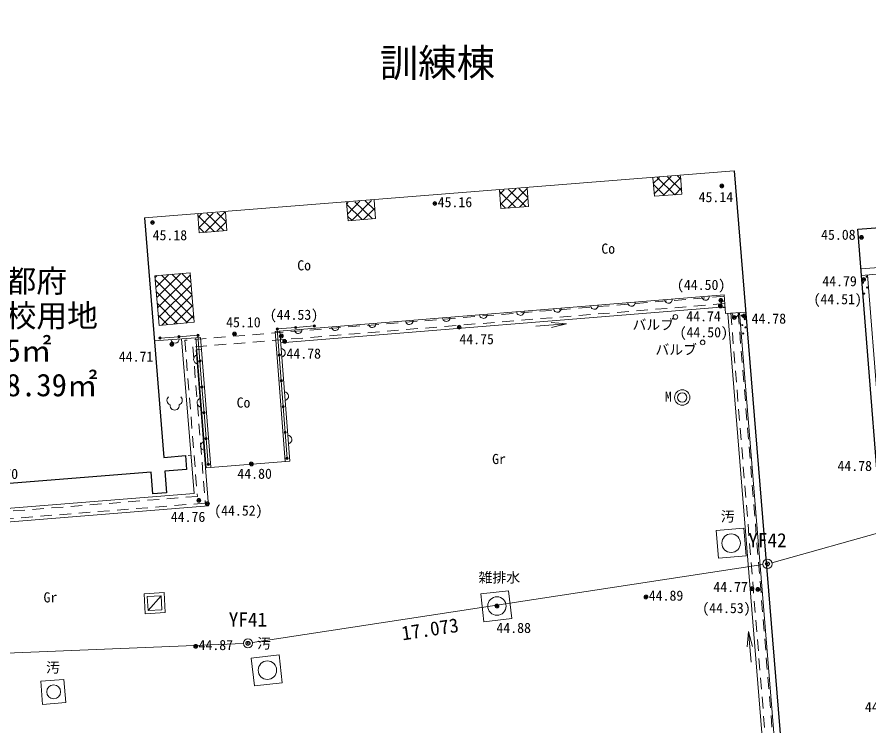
# Model space of a CAD drawing. Units: millimetres, scale not verified. Extents: x -29071210 to -28860960, y -117775216 to -117329466.
# Drawn here: x -28986217 to -28958542, y -117549819 to -117526803 of the extents above; entities that cross this region are included whole.
import ezdxf
from ezdxf.enums import TextEntityAlignment as Align

# ---------------------------------------------------------------- set-up
doc = ezdxf.new("R2010")
doc.units = ezdxf.units.MM
doc.header["$LTSCALE"] = 250
doc.header["$PDMODE"] = 32
doc.header["$PDSIZE"] = 125
doc.linetypes.add('USER4', pattern=[2.5, 1.5, -1])
doc.linetypes.add('USER8', pattern=[1, 0.5, -0.5])
for name, color, linetype, lineweight in [('S-SUV', 7, 'Continuous', 13), ('S-SUV-HTXT', 7, 'Continuous', 13), ('S-SUV-ROW', 7, 'Continuous', 15), ('S-SUV-SRVR', 3, 'Continuous', 13), ('S-SUV-STR', 1, 'Continuous', 25)]:
    doc.layers.add(name, color=color, linetype=linetype, lineweight=lineweight)
doc.layers.add('S-SUV-BMK', color=7, linetype='Continuous')
doc.styles.add('ＭＳ ゴシック', font='')
doc.styles.get('ＭＳ ゴシック').set_extended_font_data('MS Gothic')

# ---------------------------------------------------------------- blocks, each defined once
blk = doc.blocks.new('ﾌﾟﾛｯﾄﾏｰｸ-03_1')
at = {"color": 3, "linetype": 'Continuous', "lineweight": 25}
blk.add_circle((0, 0), 0.5, dxfattribs=at)
at = {"color": 3}
blk.add_point((0, 0), dxfattribs=at)
blk = doc.blocks.new('園庭')
at = {"color": 7, "linetype": 'Continuous', "lineweight": 13}
for centre, start, end in [((-0.4, 0.4), 131.4195, 251.1424), ((0.4, 0.4), 288.8576, 48.5806), ((0, -0.25), 172.1402, 7.8598)]:
    blk.add_arc(centre, 0.6, start, end, dxfattribs=at)
blk = doc.blocks.new('open_arrow')
at = {"color": 0, "linetype": 'Continuous', "lineweight": -2}
blk.add_lwpolyline([(7.5, 1.25), (0, 0), (7.5, -1.25)], dxfattribs=at)
blk = doc.blocks.new('ﾌﾟﾛｯﾄﾏｰｸ-03')
at = {"color": 7, "linetype": 'Continuous', "lineweight": 15}
blk.add_circle((0, 0), 0.5, dxfattribs=at)
at = {"color": 7}
blk.add_point((0, 0), dxfattribs=at)

msp = doc.modelspace()

# ---------------------------------------------------------------- hatches: boundary and pattern name
at = {"layer": 'S-SUV'}
h = msp.add_hatch(dxfattribs=at)
h.set_pattern_fill('USER', color=256, style=0, pattern_type=2)
h.set_pattern_definition([(45.53, (-28964854.3, -117532217.4), (-178.41, 175.13), []), (315.53, (-28964854.3, -117532217.4), (175.13, 178.41), [])])
h.paths.add_polyline_path([(-28964664.4, -117531953.9), (-28964616.6, -117532552), (-28965513.8, -117532623.6), (-28965561.5, -117532025.5)])
h = msp.add_hatch(dxfattribs=at)
h.set_pattern_fill('USER', color=256, style=0, pattern_type=2)
h.set_pattern_definition([(45.53, (-28969962.3, -117532683.6), (-178.41, 175.13), []), (315.53, (-28969962.3, -117532683.6), (175.13, 178.41), [])])
h.paths.add_polyline_path([(-28969649.9, -117532351.9), (-28969602.1, -117532950), (-28970499.3, -117533021.6), (-28970547, -117532423.5)])
h = msp.add_hatch(dxfattribs=at)
h.set_pattern_fill('USER', color=256, style=0, pattern_type=2)
h.set_pattern_definition([(45.53, (-28974984.5, -117533047.8), (-178.41, 175.13), []), (315.53, (-28974984.5, -117533047.8), (175.13, 178.41), [])])
h.paths.add_polyline_path([(-28974615.3, -117532748.4), (-28974567.5, -117533346.5), (-28975464.7, -117533418.1), (-28975512.4, -117532820)])
h = msp.add_hatch(dxfattribs=at)
h.set_pattern_fill('USER', color=256, style=0, pattern_type=2)
h.set_pattern_definition([(45.53, (-28979775.2, -117533453.3), (-178.41, 175.13), []), (315.53, (-28979775.2, -117533453.3), (175.13, 178.41), [])])
h.paths.add_polyline_path([(-28979448.6, -117533134.3), (-28979400.9, -117533732.4), (-28980298, -117533804), (-28980345.8, -117533205.9)])
h = msp.add_hatch(dxfattribs=at)
h.set_pattern_fill('USER', color=256, style=0, pattern_type=2)
h.set_pattern_definition([(45.002, (-28981057.1, -117535999.7), (-176.78, 176.77), []), (315.002, (-28981057.1, -117535999.7), (176.77, 176.78), [])])
h.paths.add_polyline_path([(-28981737.3, -117535203.3), (-28980597.9, -117535104), (-28980457.6, -117536713.6), (-28981596.9, -117536813)])

# ---------------------------------------------------------------- linework, layer by layer
for p, q in [((-28982081.6, -117533326.9), (-28962922.9, -117531797.1)), ((-28965561.5, -117532025.5), (-28965513.8, -117532623.6)), ((-28964616.6, -117532552), (-28964664.4, -117531953.9)), ((-28969602.1, -117532950), (-28969649.9, -117532351.9)), ((-28923581, -117532279.5), (-28958785.4, -117535188.9)), ((-28970547, -117532423.5), (-28970499.3, -117533021.6)), ((-28965513.8, -117532623.6), (-28964616.6, -117532552)), ((-28975512.4, -117532820), (-28975464.7, -117533418.1)), ((-28974567.5, -117533346.5), (-28974615.3, -117532748.4)), ((-28970499.3, -117533021.6), (-28969602.1, -117532950)), ((-28980345.8, -117533205.9), (-28980298, -117533804)), ((-28979400.9, -117533732.4), (-28979448.6, -117533134.3)), ((-28975464.7, -117533418.1), (-28974567.5, -117533346.5)), ((-28980298, -117533804), (-28979400.9, -117533732.4)), ((-28957077.2, -117534843.6), (-28958802.1, -117534978.1)), ((-28957514.7, -117548801.2), (-28958589.2, -117535172.7)), ((-28977834.4, -117537012), (-28963250, -117535824.2)), ((-28963205, -117536432), (-28963250, -117535824.2)), ((-28963223.5, -117536208.4), (-28977655.3, -117537383.7)), ((-28963205, -117536432), (-28962547.1, -117536380.7)), ((-28963130.2, -117536426.4), (-28961573.2, -117555498.1)), ((-28961134.8, -117556136.7), (-28962746.4, -117536396.5)), ((-28969361.4, -117536841.9), (-28968364.7, -117536760.8)), ((-28977509.4, -117541236.2), (-28977834.4, -117537012)), ((-28977765.4, -117536931.2), (-28977164.2, -117536882.2)), ((-28977700.8, -117537771.1), (-28977765.4, -117536931.2)), ((-28977684.9, -117536999.9), (-28977359.9, -117541224.7)), ((-28977164.2, -117536882.2), (-28976563, -117536833.2)), ((-28981758.5, -117537317.5), (-28980411.9, -117537214.9)), ((-28980956, -117537181.2), (-28981569, -117537227.9)), ((-28980343.1, -117537134.5), (-28980956, -117537181.2)), ((-28980869.2, -117537249.8), (-28980466.5, -117542272.6)), ((-28980411.9, -117537214.9), (-28980262.2, -117537204.4)), ((-28980411.9, -117537214.9), (-28980073.7, -117541433.5)), ((-28980275.8, -117537973.2), (-28980343.1, -117537134.5)), ((-28980262.2, -117537204.4), (-28979924.1, -117541421.5)), ((-28980232.3, -117537593.6), (-28980399.1, -117537607.2)), ((-28980399.1, -117537607.2), (-28979992.7, -117542676.4)), ((-28977636.2, -117538611), (-28977700.8, -117537771.1)), ((-28980208.6, -117538811.8), (-28980275.8, -117537973.2)), ((-28977571.5, -117539450.9), (-28977636.2, -117538611)), ((-28980141.4, -117539650.5), (-28980208.6, -117538811.8)), ((-28977506.9, -117540290.9), (-28977571.5, -117539450.9)), ((-28980074.1, -117540489.2), (-28980141.4, -117539650.5)), ((-28977442.3, -117541130.8), (-28977506.9, -117540290.9)), ((-28980006.9, -117541327.8), (-28980074.1, -117540489.2)), ((-28980073.7, -117541433.5), (-28977359.9, -117541224.7)), ((-28980466.5, -117542272.6), (-28991892.2, -117543180.6)), ((-28979992.7, -117542676.4), (-28992536.2, -117543673.1)), ((-28981440.7, -117545488.7), (-28982092.4, -117545524.7)), ((-28982092.4, -117545524.7), (-28982056.4, -117546176.4)), ((-28981535, -117545594.1), (-28981987, -117545619)), ((-28981987, -117545619), (-28981962.1, -117546071)), ((-28981962.1, -117546071), (-28981535, -117545594.1)), ((-28981510.1, -117546046.1), (-28981535, -117545594.1)), ((-28981404.7, -117546140.4), (-28981440.7, -117545488.7)), ((-28982056.4, -117546176.4), (-28981404.7, -117546140.4)), ((-28981962.1, -117546071), (-28981510.1, -117546046.1)), ((-28962371.7, -117547745), (-28962453.1, -117546748.3))]:
    msp.add_line(p, q, dxfattribs=at)
at = {"layer": 'S-SUV', "linetype": 'USER4'}
for p, q in [((-28963248.6, -117535869.3), (-28980765.1, -117537295.9)), ((-28963230.9, -117536108.6), (-28980506.8, -117537515.6)), ((-28963030.5, -117536418.6), (-28961467, -117555569.7)), ((-28962791.2, -117536400), (-28961208.3, -117555789.2)), ((-28980765.1, -117537295.9), (-28980358.8, -117542364.4)), ((-28980506.8, -117537515.6), (-28980100.4, -117542584.6)), ((-28980100.4, -117542584.6), (-28992644.4, -117543581.4))]:
    msp.add_line(p, q, dxfattribs=at)
at = {"layer": 'S-SUV', "linetype": 'USER8'}
msp.add_line((-28980655.9, -117541036), (-28980566.2, -117541028.8), dxfattribs=at)
at = {"layer": 'S-SUV'}
for points in [[(-28980597.9, -117535104), (-28980457.6, -117536713.6), (-28981596.9, -117536813), (-28981737.3, -117535203.3)], [(-28963507.7, -117543470.1), (-28963433.9, -117544373.7), (-28962530.3, -117544299.9), (-28962604.1, -117543396.3)], [(-28970147, -117546333), (-28971048, -117546434), (-28971149, -117545533), (-28970248, -117545432)], [(-28977604, -117548415), (-28978505, -117548516), (-28978606, -117547615), (-28977705, -117547514)], [(-28985385, -117549120), (-28985447.3, -117548368.3), (-28984695.6, -117548306), (-28984633.3, -117549057.7)]]:
    msp.add_lwpolyline(points, close=True, dxfattribs=at)
at = {"layer": 'S-SUV', "linetype": 'USER4'}
msp.add_lwpolyline([(-28980358.8, -117542364.4), (-28993192.6, -117543384.2), (-28996998.4, -117543731.6), (-29006438, -117544495.4)], dxfattribs=at)
at = {"layer": 'S-SUV'}
for centre, radius in [((-28958733.7, -117535427.1), 18.8), ((-28958616.2, -117535232.2), 18.8), ((-28958600.2, -117535583.4), 18.8), ((-28958696.3, -117535783.6), 18.8), ((-28964830, -117536539), 75), ((-28962673.8, -117536497.7), 18.8), ((-28976563, -117536833.2), 37.5), ((-28976563, -117536833.2), 25), ((-28976563, -117536833.2), 12.5), ((-28962657.8, -117536803.9), 18.8), ((-28962572.6, -117536609.5), 18.8), ((-28962625.8, -117537078.2), 18.8), ((-28962553.9, -117536878.5), 18.8), ((-28981569, -117537227.9), 37.5), ((-28981569, -117537227.9), 25), ((-28981569, -117537227.9), 12.5), ((-28963945, -117537367), 75), ((-28964608, -117539155), 250), ((-28964608, -117539155), 150), ((-28963019, -117543885), 300), ((-28970627, -117545926), 300), ((-28978084, -117548008), 300), ((-28985028, -117548712), 225)]:
    msp.add_circle(centre, radius, dxfattribs=at)
for centre, radius, start, end in [((-28965054, -117535975.4), 120.8, 182.64564, 6.66651), ((-28963851.1, -117535877.4), 120.8, 182.64564, 6.66651), ((-28968662.7, -117536269.3), 120.8, 182.64564, 6.66651), ((-28967459.8, -117536171.3), 120.8, 182.64564, 6.66651), ((-28966256.9, -117536073.4), 120.8, 182.64564, 6.66651), ((-28963248.7, -117536129.7), 103.8, 82.42539, 286.04045), ((-28972271.5, -117536563.2), 120.8, 182.64564, 6.66651), ((-28971068.5, -117536465.3), 120.8, 182.64564, 6.66651), ((-28969865.6, -117536367.3), 120.8, 182.64564, 6.66651), ((-28962874.9, -117536420.4), 110.9, 177.14443, 11.7669), ((-28974677.3, -117536759.2), 120.8, 182.64564, 6.66651), ((-28973474.4, -117536661.2), 120.8, 182.64564, 6.66651), ((-28980343.1, -117537134.5), 37.5, 0, 180), ((-28980343.1, -117537134.5), 25, 0, 180), ((-28977765.4, -117536931.2), 37.5, 0, 180), ((-28977765.4, -117536931.2), 37.5, 180, 0), ((-28977765.4, -117536931.2), 25, 0, 180), ((-28977765.4, -117536931.2), 25, 180, 0), ((-28977765.4, -117536931.2), 12.5, 0, 180), ((-28977765.4, -117536931.2), 12.5, 180, 0), ((-28977083.1, -117536955.1), 120.8, 182.64564, 6.66651), ((-28977164.2, -117536882.2), 37.5, 0, 180), ((-28977164.2, -117536882.2), 37.5, 180, 0), ((-28977164.2, -117536882.2), 25, 0, 180), ((-28977164.2, -117536882.2), 25, 180, 0), ((-28977164.2, -117536882.2), 12.5, 0, 180), ((-28977164.2, -117536882.2), 12.5, 180, 0), ((-28975880.2, -117536857.1), 120.8, 182.64564, 6.66651), ((-28981086, -117537255.8), 135.5, 188.78423, 359.92984), ((-28980956, -117537181.2), 37.5, 0, 180), ((-28980956, -117537181.2), 37.5, 180, 0), ((-28980956, -117537181.2), 25, 0, 180), ((-28980956, -117537181.2), 25, 180, 0), ((-28980956, -117537181.2), 12.5, 0, 180), ((-28980956, -117537181.2), 12.5, 180, 0), ((-28980343.1, -117537134.5), 37.5, 180, 0), ((-28980343.1, -117537134.5), 25, 180, 0), ((-28980343.1, -117537134.5), 12.5, 0, 180), ((-28980343.1, -117537134.5), 12.5, 180, 0), ((-28977648, -117537705.3), 142.3, 281.38249, 87.41595), ((-28980338.5, -117537916.7), 142.1, 101.49642, 267.6711), ((-28980275.8, -117537973.2), 37.5, 0, 180), ((-28977700.8, -117537771.1), 37.5, 0, 180), ((-28977700.8, -117537771.1), 37.5, 180, 0), ((-28977700.8, -117537771.1), 25, 0, 180), ((-28977700.8, -117537771.1), 25, 180, 0), ((-28977700.8, -117537771.1), 12.5, 0, 180), ((-28977700.8, -117537771.1), 12.5, 180, 0), ((-28980275.8, -117537973.2), 37.5, 180, 0), ((-28980275.8, -117537973.2), 25, 0, 180), ((-28980275.8, -117537973.2), 25, 180, 0), ((-28980275.8, -117537973.2), 12.5, 0, 180), ((-28980275.8, -117537973.2), 12.5, 180, 0), ((-28977636.2, -117538611), 37.5, 0, 180), ((-28977636.2, -117538611), 37.5, 180, 0), ((-28977636.2, -117538611), 25, 0, 180), ((-28977636.2, -117538611), 25, 180, 0), ((-28977636.2, -117538611), 12.5, 0, 180), ((-28977636.2, -117538611), 12.5, 180, 0), ((-28980208.6, -117538811.8), 37.5, 0, 180), ((-28980208.6, -117538811.8), 37.5, 180, 0), ((-28980208.6, -117538811.8), 25, 0, 180), ((-28980208.6, -117538811.8), 25, 180, 0), ((-28980208.6, -117538811.8), 12.5, 0, 180), ((-28980208.6, -117538811.8), 12.5, 180, 0), ((-28977539.6, -117539113.6), 142.3, 281.38249, 87.41595), ((-28980225.7, -117539322.9), 142.1, 101.49642, 267.6711), ((-28977571.5, -117539450.9), 37.5, 0, 180), ((-28977571.5, -117539450.9), 37.5, 180, 0), ((-28977571.5, -117539450.9), 25, 0, 180), ((-28977571.5, -117539450.9), 25, 180, 0), ((-28977571.5, -117539450.9), 12.5, 0, 180), ((-28977571.5, -117539450.9), 12.5, 180, 0), ((-28980141.4, -117539650.5), 37.5, 0, 180), ((-28980141.4, -117539650.5), 37.5, 180, 0), ((-28980141.4, -117539650.5), 25, 0, 180), ((-28980141.4, -117539650.5), 25, 180, 0), ((-28980141.4, -117539650.5), 12.5, 0, 180), ((-28980141.4, -117539650.5), 12.5, 180, 0), ((-28977506.9, -117540290.9), 37.5, 0, 180), ((-28977506.9, -117540290.9), 37.5, 180, 0), ((-28977506.9, -117540290.9), 25, 0, 180), ((-28977506.9, -117540290.9), 25, 180, 0), ((-28977506.9, -117540290.9), 12.5, 0, 180), ((-28977506.9, -117540290.9), 12.5, 180, 0), ((-28977431.3, -117540521.9), 142.3, 281.38249, 87.41595), ((-28980113, -117540729.1), 142.1, 101.49642, 267.6711), ((-28980074.1, -117540489.2), 37.5, 0, 180), ((-28980074.1, -117540489.2), 37.5, 180, 0), ((-28980074.1, -117540489.2), 25, 0, 180), ((-28980074.1, -117540489.2), 25, 180, 0), ((-28980074.1, -117540489.2), 12.5, 0, 180), ((-28980074.1, -117540489.2), 12.5, 180, 0), ((-28977442.3, -117541130.8), 37.5, 0, 180), ((-28977442.3, -117541130.8), 37.5, 180, 0), ((-28977442.3, -117541130.8), 25, 0, 180), ((-28977442.3, -117541130.8), 25, 180, 0), ((-28977442.3, -117541130.8), 12.5, 0, 180), ((-28977442.3, -117541130.8), 12.5, 180, 0), ((-28980006.9, -117541327.8), 37.5, 0, 180), ((-28980006.9, -117541327.8), 37.5, 180, 0), ((-28980006.9, -117541327.8), 25, 0, 180), ((-28980006.9, -117541327.8), 25, 180, 0), ((-28980006.9, -117541327.8), 12.5, 0, 180), ((-28980006.9, -117541327.8), 12.5, 180, 0)]:
    msp.add_arc(centre, radius, start, end, dxfattribs=at)
at = {"layer": 'S-SUV-ROW'}
for p, q in [((-28950836.1, -117541478.9), (-28961692.7, -117544517.7)), ((-28961985.5, -117544580.8), (-28978566.7, -117547112.9)), ((-28978864.9, -117547141.8), (-29019525, -117548826.8))]:
    msp.add_line(p, q, dxfattribs=at)
at = {"layer": 'S-SUV-STR'}
for p, q in [((-28958903.3, -117533693.6), (-28912678, -117529914)), ((-28962922.9, -117531797.1), (-28960928.5, -117556119.7)), ((-28982081.6, -117533326.9), (-28981452.3, -117541099.3)), ((-28957711, -117548817), (-28958903.3, -117533693.6))]:
    msp.add_line(p, q, dxfattribs=at)
for points in [[(-28981864.6, -117541583.4), (-29001653.2, -117543155.9), (-29001594.9, -117543889.8), (-29001993.6, -117543921.5), (-29002052, -117543187.6), (-29005807, -117543486), (-29007151, -117526803)], [(-28981452.3, -117541099.3), (-28980747.7, -117541043.3), (-28980712.1, -117541491.9), (-28981416, -117541547.8), (-28981360.1, -117542251.7), (-28981808.7, -117542287.4), (-28981864.6, -117541583.4)]]:
    msp.add_lwpolyline(points, dxfattribs=at)

# ---------------------------------------------------------------- block references
at = {"layer": 'S-SUV', "xscale": 66.7, "yscale": 66.7}
for p, rotation in [((-28968364.7, -117536760.8), 184.7), ((-28962453.1, -117546748.3), 274.7)]:
    msp.add_blockref('open_arrow', p, dxfattribs=dict(at, rotation=rotation))
at = {"layer": 'S-SUV', "xscale": 250, "yscale": 250}
msp.add_blockref('園庭', (-28981097.4, -117539351.1), dxfattribs=at)
at = {"layer": 'S-SUV-BMK', "xscale": 300, "yscale": 300}
for p in [(-28961837.2, -117544558.2), (-28978715, -117547135.6)]:
    msp.add_blockref('ﾌﾟﾛｯﾄﾏｰｸ-03', p, dxfattribs=at)
at = {"layer": 'S-SUV-SRVR', "xscale": 75, "yscale": 75}
for p in [(-28963322.1, -117532290.3), (-28972643, -117532854.9), (-28981814.8, -117533472.7), (-28958786, -117533954), (-28958714.3, -117535322.3), (-28963354.7, -117536000), (-28963368.7, -117536182.4), (-28962912.7, -117536556.6), (-28962589.8, -117536511.3), (-28971855.4, -117536872.2), (-28979153, -117537094.5), (-28977629, -117537161.1), (-28981187.6, -117537430.1), (-28977523.8, -117537332.9), (-28978604.4, -117541312.9), (-28980310.8, -117542492.7), (-28980031.8, -117542601.9), (-28962340.8, -117545362.2), (-28962153.7, -117545382.2), (-28965786, -117545631), (-28970627, -117545926), (-28980411, -117547235)]:
    msp.add_blockref('ﾌﾟﾛｯﾄﾏｰｸ-03_1', p, dxfattribs=at)

# ---------------------------------------------------------------- texts
at = {"layer": 'S-SUV-BMK', "style": 'ＭＳ ゴシック'}
for s, p in [('YF42', (-28962462.2, -117543558.2)), ('YF41', (-28979340, -117546135.6))]:
    msp.add_text(s, height=458.2, dxfattribs=at).set_placement(p, align=Align.TOP_LEFT)
at = {"layer": 'S-SUV-HTXT', "style": 'ＭＳ ゴシック'}
for s, height, p in [('訓練棟', 916.4, (-28972560.6, -117528293.4)), ('M', 329.9, (-28965061.5, -117539126))]:
    msp.add_text(s, height=height, dxfattribs=at).set_placement(p, align=Align.MIDDLE_CENTER)
for s, height, p in [('Co', 329.9, (-28967236.8, -117534585.8)), ('Co', 329.9, (-28977114.3, -117535127.4)), ('所 有 者 : 京都府', 733.1, (-28993084.2, -117535960.8)), ('地\u3000\u3000目 : 学校用地', 733.1, (-28993084.2, -117537085.8)), ('バルブ', 329.9, (-28966223.2, -117537054.4)), ('登記地積 : 545㎡', 733.1, (-28993084.2, -117538210.8)), ('バルブ', 329.9, (-28965478.7, -117537863)), ('実測面積 : 398.39㎡', 733.1, (-28993084.2, -117539335.8)), ('Co', 329.9, (-28979084.1, -117539582.4)), ('Gr', 329.9, (-28970783.7, -117541415.3)), ('汚', 329.9, (-28963353.7, -117543279.3)), ('雑排水', 329.9, (-28971222.3, -117545261.2)), ('Gr', 329.9, (-28985356.3, -117545908)), ('汚', 329.9, (-28978418.7, -117547402.3)), ('汚', 329.9, (-28985274.7, -117548186.7))]:
    msp.add_text(s, height=height, dxfattribs=at).set_placement(p, align=Align.BOTTOM_LEFT)
msp.add_text('17.073', height=458.2, rotation=8.683, dxfattribs=at).set_placement((-28972800.4, -117546674.9), align=Align.MIDDLE_CENTER)
at = {"layer": 'S-SUV-SRVR', "style": 'ＭＳ ゴシック'}
for s, p in [('45.16', (-28972552.2, -117533075)), ('45.14', (-28964076.4, -117532912.1)), ('45.18', (-28981812.8, -117534147.8)), ('45.08', (-28960097.3, -117534133.1)), ('44.79', (-28960058.1, -117535641.7)), ('45.10', (-28979424.6, -117536974.7)), ('44.74', (-28964477.1, -117536781.6)), ('44.78', (-28962356.1, -117536856.2)), ('44.71', (-28982910.7, -117538090.6)), ('44.78', (-28959565.5, -117541639.7)), ('44.70', (-28987304.8, -117541898.8)), ('44.80', (-28979059.8, -117541893.5)), ('44.76', (-28981222.8, -117543293)), ('44.77', (-28963597.1, -117545569.9)), ('44.89', (-28965695.1, -117545851.2)), ('44.88', (-28970643.7, -117546898.8)), ('44.87', (-28980320.1, -117547455.2)), ('44.75', (-28958674, -117549468.2))]:
    msp.add_text(s, height=329.9, dxfattribs=at).set_placement(p, align=Align.BOTTOM_LEFT)
for s, p in [('(44.50)', (-28963993.1, -117535761.7)), ('(44.51)', (-28959557.8, -117536225.4)), ('(44.53)', (-28977220.3, -117536731)), ('(44.50)', (-28963907.9, -117537300.9)), ('(44.52)', (-28979026.4, -117543090.6)), ('(44.53)', (-28963171, -117546254.3))]:
    msp.add_text(s, height=329.9, dxfattribs=at).set_placement(p, align=Align.BOTTOM_CENTER)
for s, p in [('44.75', (-28971286.1, -117537259.7)), ('44.78', (-28976903.9, -117537728.4))]:
    msp.add_text(s, height=329.9, dxfattribs=at).set_placement(p, align=Align.MIDDLE_CENTER)

doc.saveas('drawing.dxf')
